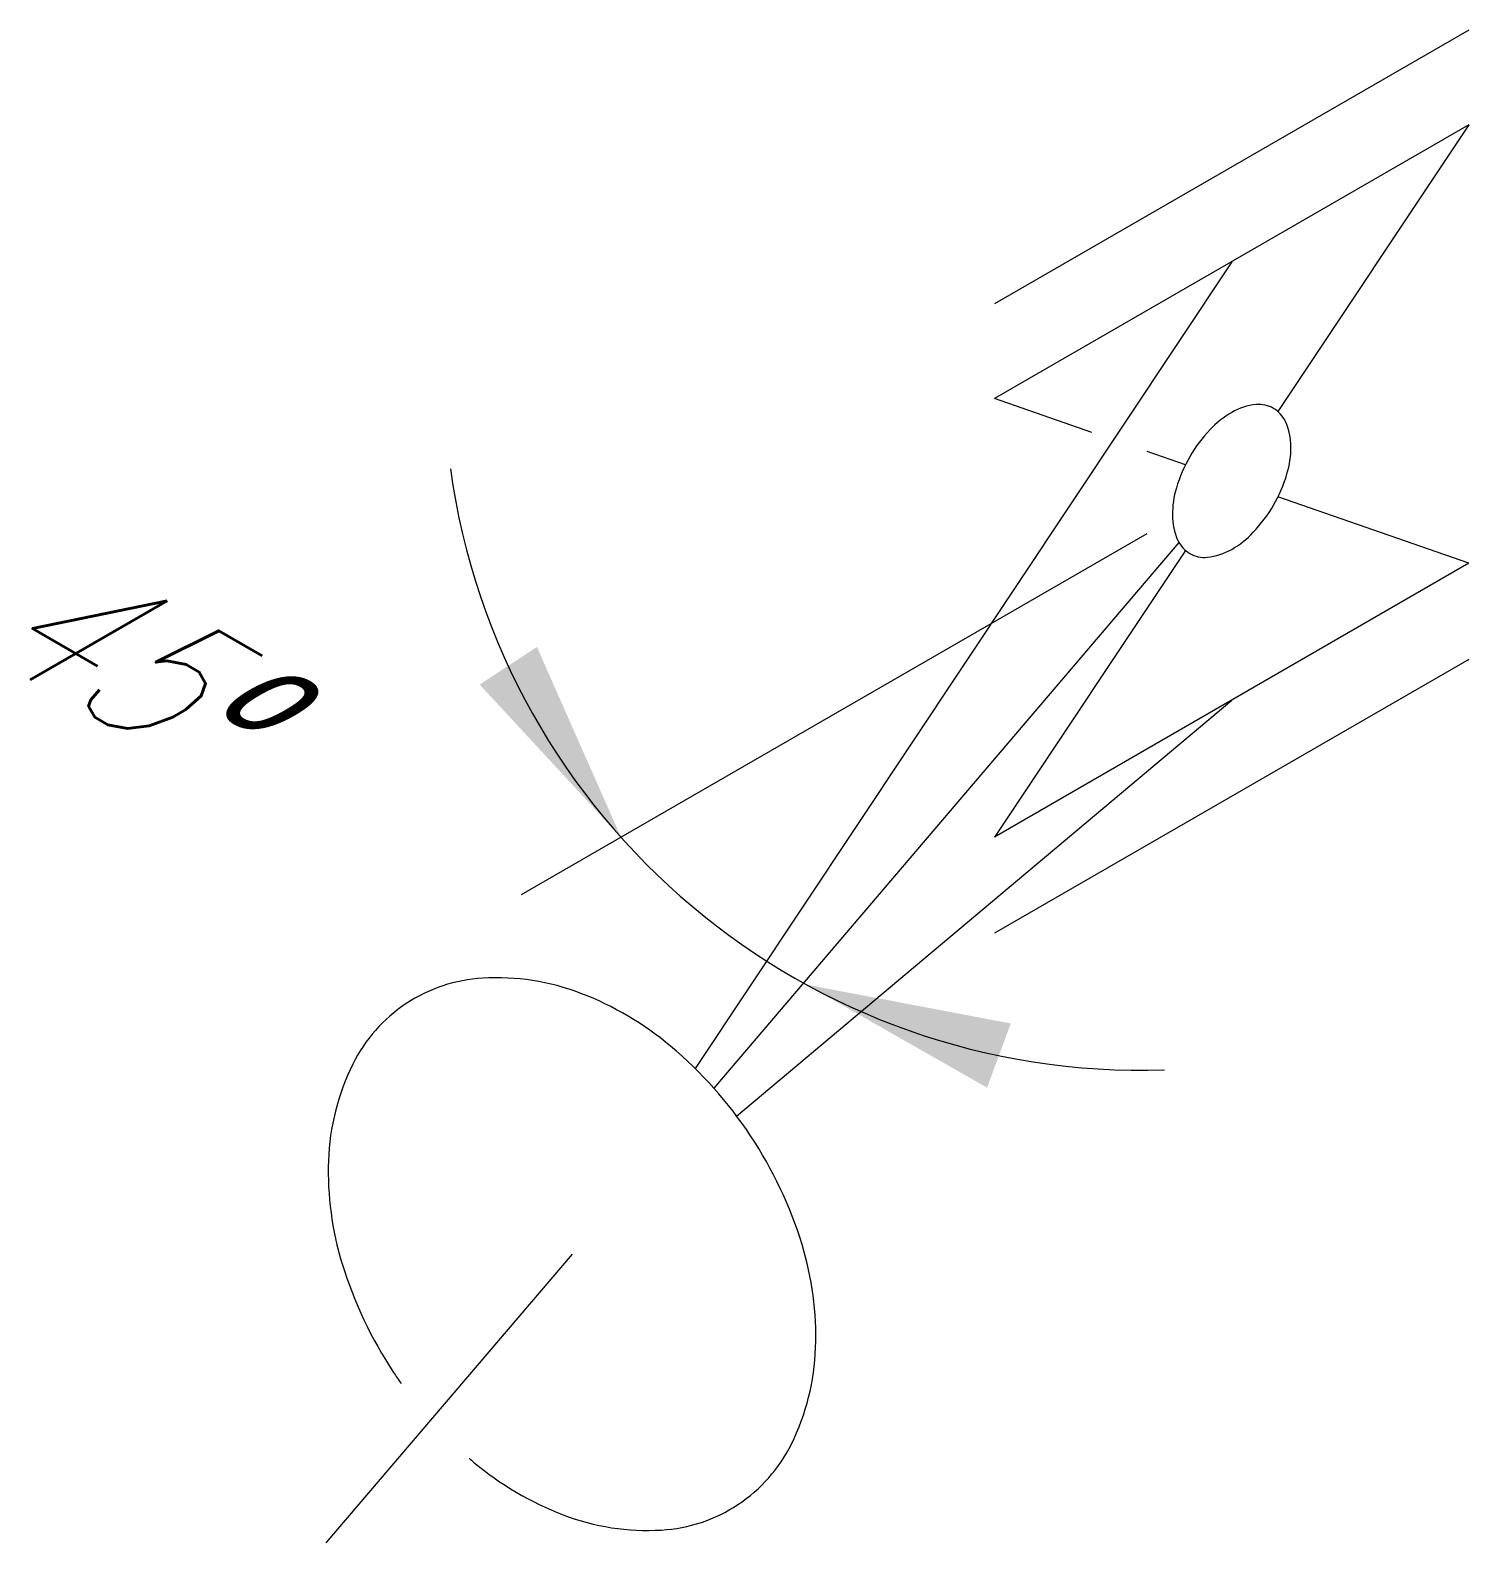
# Model space of a CAD drawing. Header units: millimetres. Extents: x -10000.01 to -9998.96, y -75.13 to -74.03.
import ezdxf

# ---------------------------------------------------------------- set-up
doc = ezdxf.new("R2010")
doc.units = ezdxf.units.MM
doc.layers.add('Tub_iso_válvulas', color=2, linetype='Continuous')
doc.styles.add('ISOPOS80', font='ROMANSBR', dxfattribs={"width": 0.85, "oblique": 30, "height": 2})

msp = doc.modelspace()

# ---------------------------------------------------------------- linework, layer by layer
at = {"layer": 'Tub_iso_válvulas'}
for p, q in [((-9998.9556, -74.0283), (-9999.302, -74.2283)), ((-9998.9556, -74.0974), (-9999.302, -74.2974)), ((-9998.9556, -74.0974), (-9999.095, -74.3068)), ((-9999.2309, -74.3221), (-9999.302, -74.2974)), ((-9999.1626, -74.3459), (-9999.1905, -74.3362)), ((-9998.9556, -74.4178), (-9999.095, -74.3693)), ((-9999.1626, -74.4084), (-9999.302, -74.6178)), ((-9998.9556, -74.4178), (-9999.302, -74.6178)), ((-9998.9556, -74.4881), (-9999.302, -74.6881))]:
    msp.add_line(p, q, dxfattribs=at)
at = {"layer": 'Tub_iso_válvulas', "color": 1}
for p, q in [((-9999.1288, -74.1974), (-9999.5207, -74.787)), ((-9999.1909, -74.3963), (-9999.6478, -74.6601)), ((-9999.1673, -74.4027), (-9999.5072, -74.8012)), ((-9999.4905, -74.8216), (-9999.1288, -74.5178)), ((-9999.6107, -74.9225), (-9999.7906, -75.1334))]:
    msp.add_line(p, q, dxfattribs=at)
at = {"layer": 'Tub_iso_válvulas'}
msp.add_lwpolyline([(-9999.1594, -74.3399, 0.058752), (-9999.1692, -74.3627, 0.072341), (-9999.1721, -74.3826, 0.106617), (-9999.1681, -74.401, 0.156851), (-9999.1594, -74.4106, 0.156851), (-9999.1467, -74.4134, 0.106617), (-9999.1288, -74.4076, 0.072341), (-9999.113, -74.3951, 0.058752), (-9999.0982, -74.3753, 0.058752), (-9999.0884, -74.3525, 0.072341), (-9999.0855, -74.3326, 0.106617), (-9999.0895, -74.3142, 0.156851), (-9999.0982, -74.3046, 0.156851), (-9999.1109, -74.3018, 0.106617), (-9999.1288, -74.3076, 0.072341), (-9999.1446, -74.3201, 0.058752)], format="xyb", close=True, dxfattribs=at)
at = {"layer": 'Tub_iso_válvulas', "color": 1}
for points in [[(-9999.6859, -75.0717, 0.0034), (-9999.6827, -75.0744, 0.083236), (-9999.6172, -75.113, 0.106681), (-9999.5454, -75.1241, 0.132365), (-9999.4895, -75.1055, 0.132365), (-9999.4505, -75.0613, 0.106681), (-9999.4328, -74.9908, 0.083236), (-9999.4427, -74.9155, 0.071899), (-9999.4803, -74.8361, 0.071899), (-9999.5387, -74.7706, 0.083236), (-9999.6042, -74.732, 0.106681), (-9999.676, -74.7209, 0.132365), (-9999.7319, -74.7395, 0.132365)], [(-9999.7319, -74.7395, 0.132365), (-9999.7709, -74.7837, 0.106681), (-9999.7887, -74.8542, 0.083236), (-9999.7787, -74.9295, 0.071899), (-9999.7412, -75.0089, 0.007999), (-9999.7356, -75.017, 0.083236)]]:
    msp.add_lwpolyline(points, format="xyb", dxfattribs=at)
msp.add_arc((-9999.1949, -74.2785), 0.5096, 187.9245, 271.9023, dxfattribs=at)
for points in [[(-9999.6364, -74.4789), (-9999.6782, -74.5064), (-9999.5749, -74.618)], [(-9999.3075, -74.8009), (-9999.2902, -74.754), (-9999.4396, -74.7256)]]:
    msp.add_solid(points, dxfattribs=at)

# ---------------------------------------------------------------- texts
at = {"layer": 'Tub_iso_válvulas', "style": 'ISOPOS80', "oblique": 30, "width": 0.85}
msp.add_attdef('45º', (-10000.0476, -74.4793), '45%%D', height=0.1, rotation=330, dxfattribs=at)

doc.saveas('drawing.dxf')
